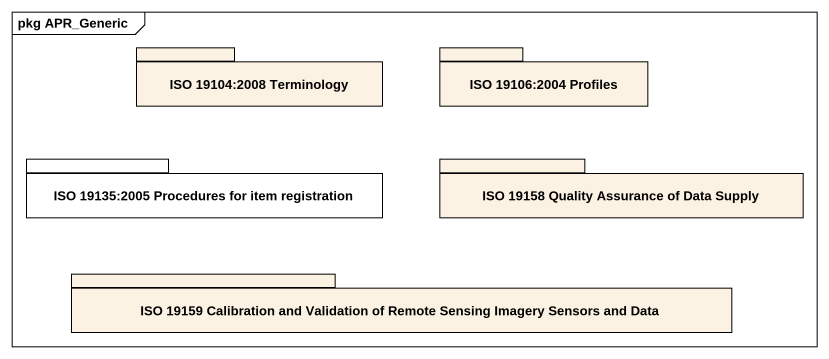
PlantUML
@startuml
mainframe pkg APR_Generic
package "ISO 19104:2008 Terminology" as ISO_19104_2008_Terminology #FCF2E3 {
}
package "ISO 19106:2004 Profiles" as ISO_19106_2004_Profiles #FCF2E3 {
}
package "ISO 19135:2005 Procedures for item registration" as ISO_19135_2005_Procedures {
}
package "ISO 19158 Quality Assurance of Data Supply" as ISO_19158_Quality_Assurance #FCF2E3 {
}
package "ISO 19159 Calibration and Validation of Remote Sensing Imagery Sensors and Data" as ISO_19159_Calibration_and #FCF2E3 {
}
@enduml
